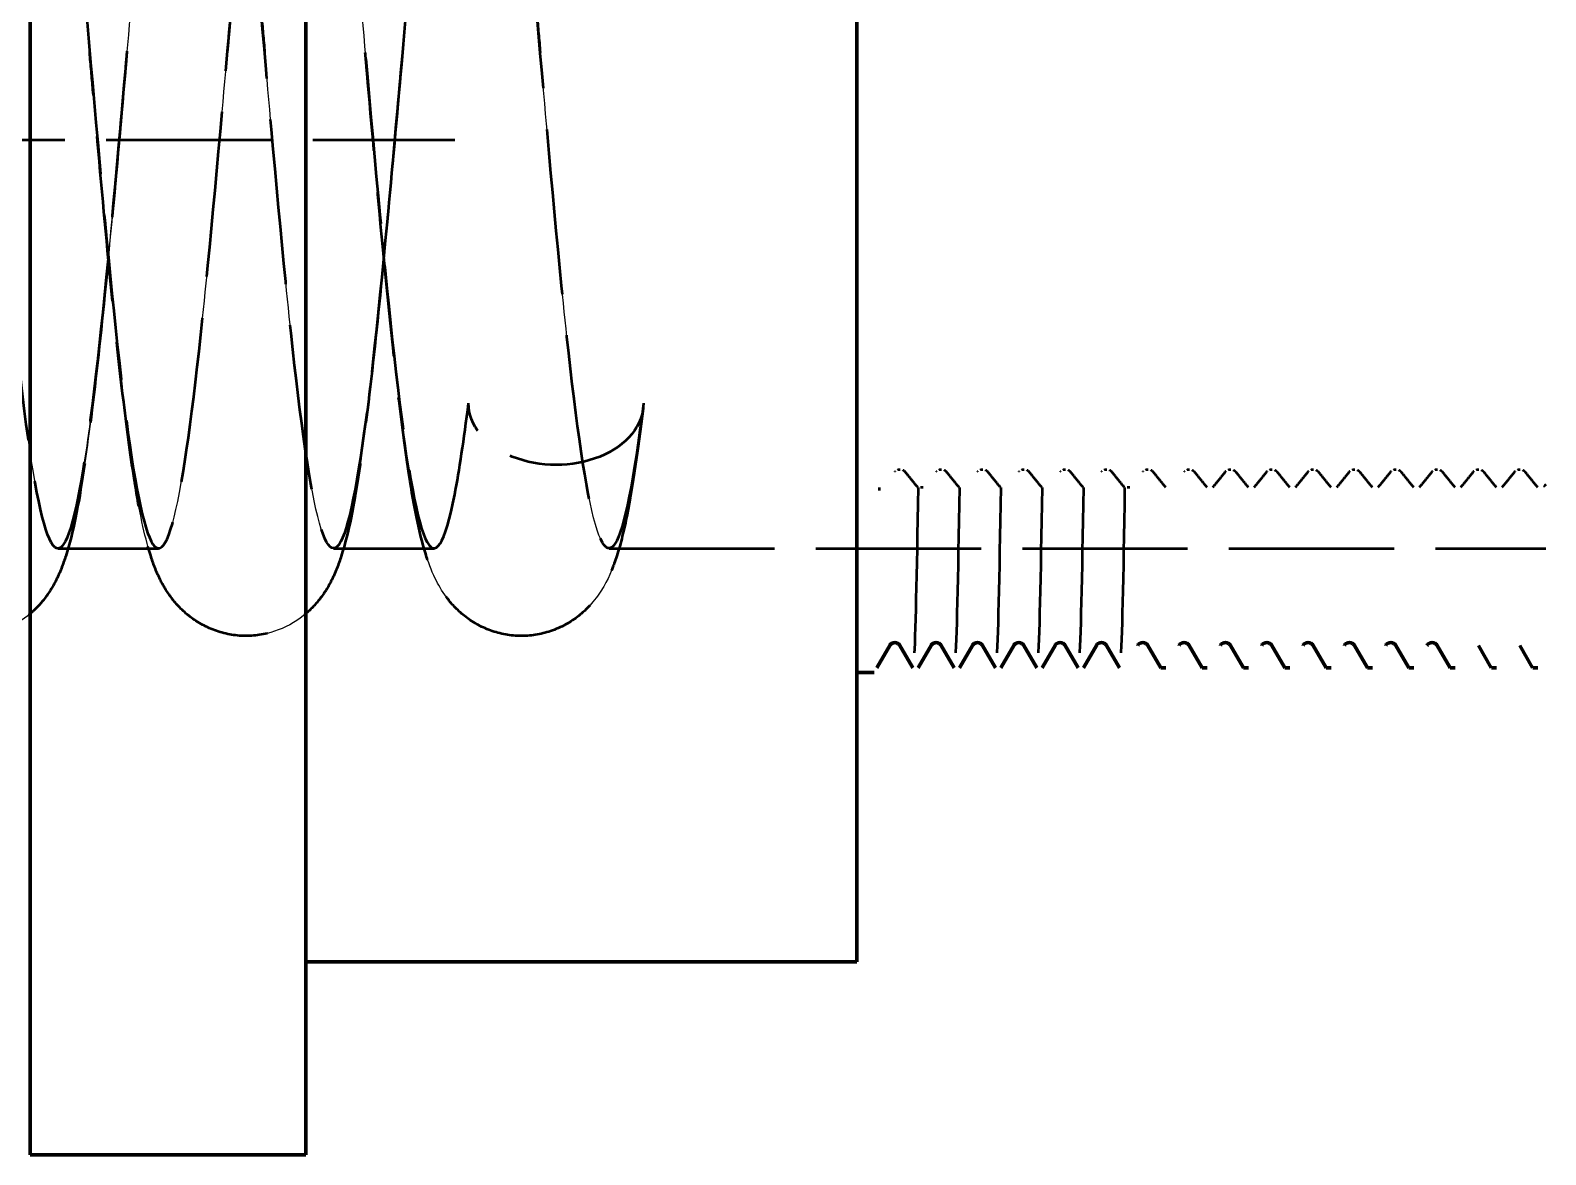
# Model space of a CAD drawing. Header units: millimetres. Extents: x -65 to 65, y -40 to 40.
# Drawn here: x 10 to 65, y -40 to 0.8 of the extents above; entities that cross this region are included whole.
import ezdxf

# ---------------------------------------------------------------- set-up
doc = ezdxf.new("R2010")
doc.units = ezdxf.units.MM
doc.linetypes.add('Dashed', pattern=[5.7, 4.56, -1.14])
doc.layers.add('Hidden (ISO)', color=7, linetype='Dashed', lineweight=50)
doc.layers.add('Visible (ISO)', color=7, linetype='Continuous', lineweight=70)

# ---------------------------------------------------------------- blocks, each defined once
blk = doc.blocks.new('Ball Screw Nut Assembly_Sheet_VIEW6')
at = {"layer": '', "ltscale": 1.31579}
for points, knots in [([(-31.595, 12.728), (-31.25, 15.489), (-30.905, 17.313), (-30.559, 17.837), (-30.214, 18.361), (-29.869, 17.583), (-29.524, 15.657), (-29.179, 13.732), (-28.834, 10.672), (-28.489, 7.085), (-28.144, 3.499), (-27.799, -0.593), (-27.454, -4.377), (-27.109, -8.16), (-26.764, -11.614), (-26.42, -14.051), (-26.075, -16.488), (-25.73, -17.896), (-25.385, -17.994), (-25.041, -18.093), (-24.696, -16.883), (-24.351, -14.604), (-24.007, -12.326), (-23.662, -8.993), (-23.318, -5.266), (-22.973, -1.54), (-22.629, 2.557), (-22.284, 6.214), (-21.94, 9.869), (-21.595, 13.063), (-21.251, 15.163), (-20.906, 17.261), (-20.562, 18.253), (-20.218, 17.943), (-19.874, 17.632), (-19.529, 16.021), (-19.185, 13.428), (-18.841, 10.835), (-18.497, 7.277), (-18.153, 3.457), (-17.808, -0.362), (-17.464, -4.421), (-17.12, -7.916), (-16.776, -11.41), (-16.432, -14.321), (-16.088, -16.073), (-15.744, -17.824), (-15.4, -18.406), (-15.056, -17.705), (-14.713, -17.003), (-14.369, -15.023), (-14.025, -12.154), (-13.681, -9.286), (-13.337, -5.547), (-12.993, -1.675), (-12.65, 2.196), (-12.306, 6.176), (-11.962, 9.481), (-11.618, 12.785), (-11.275, 15.394), (-10.931, 16.793), (-10.587, 18.192), (-10.244, 18.374), (-9.9, 17.302), (-9.557, 16.23), (-9.213, 13.911), (-8.87, 10.804), (-8.513, 7.574), (-8.156, 3.51), (-7.798, -0.526), (-7.452, -4.44), (-7.106, -8.303), (-6.76, -11.343), (-6.414, -14.382), (-6.068, -16.579), (-5.722, -17.497), (-5.376, -18.415), (-5.03, -18.049), (-4.685, -16.473), (-4.339, -14.898), (-3.994, -12.123), (-3.648, -8.702), (-3.303, -5.283), (-2.957, -1.239), (-2.612, 2.625), (-2.267, 6.486), (-1.922, 10.145), (-1.577, 12.873), (-1.232, 15.6), (-0.887, 17.381), (-0.542, 17.862), (-0.197, 18.344), (0.148, 17.524), (0.492, 15.565), (0.837, 13.608), (1.182, 10.525), (1.526, 6.928), (1.871, 3.333), (2.215, -0.754), (2.559, -4.525), (2.904, -8.293), (3.248, -11.722), (3.592, -14.133), (3.936, -16.543), (4.28, -17.922), (4.624, -17.997), (4.968, -18.071), (5.312, -16.843), (5.656, -14.554), (6, -12.265), (6.344, -8.931), (6.688, -5.209), (7.031, -1.488), (7.375, 2.598), (7.719, 6.244), (8.062, 9.888), (8.406, 13.071), (8.749, 15.164), (9.096, 17.279), (9.443, 18.268), (9.79, 17.935), (10.136, 17.602), (10.482, 15.958), (10.828, 13.33), (11.173, 10.706), (11.518, 7.115), (11.864, 3.275), (12.209, -0.562), (12.554, -4.625), (12.899, -8.108), (13.243, -11.588), (13.588, -14.468), (13.933, -16.177), (14.277, -17.884), (14.621, -18.413), (14.965, -17.659), (15.309, -16.905), (15.653, -14.875), (15.997, -11.97), (16.341, -9.066), (16.685, -5.306), (17.028, -1.431), (17.377, 2.503), (17.726, 6.533), (18.075, 9.839), (18.421, 13.11), (18.766, 15.653), (19.112, 16.961), (19.456, 18.266), (19.801, 18.334), (20.145, 17.152), (20.489, 15.972), (20.833, 13.554), (21.177, 10.374), (21.53, 7.118), (21.882, 3.083), (22.234, -0.896), (22.579, -4.79), (22.924, -8.606), (23.268, -11.589), (23.624, -14.671), (23.981, -16.841), (24.337, -17.641), (24.693, -18.441), (25.049, -17.867), (25.405, -16.038)], [0, 0, 0, 0, 0.650734, 0.650734, 0.650734, 1.301283, 1.301283, 1.301283, 1.951651, 1.951651, 1.951651, 2.60184, 2.60184, 2.60184, 3.251856, 3.251856, 3.251856, 3.9017, 3.9017, 3.9017, 4.551377, 4.551377, 4.551377, 5.20089, 5.20089, 5.20089, 5.850243, 5.850243, 5.850243, 6.499439, 6.499439, 6.499439, 7.148481, 7.148481, 7.148481, 7.797373, 7.797373, 7.797373, 8.446119, 8.446119, 8.446119, 9.094722, 9.094722, 9.094722, 9.743186, 9.743186, 9.743186, 10.391513, 10.391513, 10.391513, 11.039707, 11.039707, 11.039707, 11.687773, 11.687773, 11.687773, 12.335712, 12.335712, 12.335712, 12.983529, 12.983529, 12.983529, 13.631227, 13.631227, 13.631227, 14.278809, 14.278809, 14.278809, 14.951789, 14.951789, 14.951789, 15.604365, 15.604365, 15.604365, 16.25651, 16.25651, 16.25651, 16.908237, 16.908237, 16.908237, 17.559561, 17.559561, 17.559561, 18.210497, 18.210497, 18.210497, 18.861058, 18.861058, 18.861058, 19.51126, 19.51126, 19.51126, 20.161115, 20.161115, 20.161115, 20.810639, 20.810639, 20.810639, 21.459845, 21.459845, 21.459845, 22.108748, 22.108748, 22.108748, 22.75736, 22.75736, 22.75736, 23.405696, 23.405696, 23.405696, 24.053769, 24.053769, 24.053769, 24.701594, 24.701594, 24.701594, 25.349184, 25.349184, 25.349184, 26.003245, 26.003245, 26.003245, 26.655012, 26.655012, 26.655012, 27.305985, 27.305985, 27.305985, 27.956221, 27.956221, 27.956221, 28.605777, 28.605777, 28.605777, 29.254707, 29.254707, 29.254707, 29.903069, 29.903069, 29.903069, 30.550917, 30.550917, 30.550917, 31.208822, 31.208822, 31.208822, 31.859856, 31.859856, 31.859856, 32.509462, 32.509462, 32.509462, 33.157866, 33.157866, 33.157866, 33.821939, 33.821939, 33.821939, 34.471606, 34.471606, 34.471606, 35.142881, 35.142881, 35.142881, 35.814156, 35.814156, 35.814156, 35.814156]), ([(25.405, 16.736), (25.06, 15.301), (24.716, 12.653), (24.371, 9.318), (24.026, 5.984), (23.682, 1.983), (23.337, -1.893), (22.993, -5.767), (22.648, -9.493), (22.304, -12.331), (21.96, -15.168), (21.615, -17.102), (21.271, -17.75), (20.926, -18.397), (20.582, -17.754), (20.238, -15.949), (19.894, -14.144), (19.549, -11.187), (19.205, -7.665), (18.861, -4.143), (18.517, -0.075), (18.173, 3.732), (17.828, 7.539), (17.484, 11.065), (17.14, 13.611), (16.796, 16.157), (16.452, 17.71), (16.108, 17.962), (15.764, 18.214), (15.42, 17.165), (15.076, 15.023), (14.733, 12.88), (14.389, 9.657), (14.045, 5.989), (13.701, 2.323), (13.357, -1.767), (13.013, -5.471), (12.67, -9.175), (12.326, -12.472), (11.982, -14.712), (11.639, -16.951), (11.295, -18.121), (10.951, -17.99), (10.608, -17.859), (10.264, -16.428), (9.92, -13.98), (9.577, -11.532), (9.233, -8.082), (8.89, -4.31), (8.534, -0.405), (8.179, 3.821), (7.823, 7.478), (7.477, 11.04), (7.131, 14.042), (6.785, 15.884), (6.439, 17.724), (6.093, 18.396), (5.747, 17.764), (5.401, 17.132), (5.055, 15.202), (4.71, 12.359), (4.364, 9.519), (4.019, 5.783), (3.673, 1.897), (3.328, -1.987), (2.982, -5.997), (2.637, -9.336), (2.292, -12.673), (1.947, -15.32), (1.602, -16.749), (1.257, -18.178), (0.912, -18.383), (0.567, -17.323), (0.222, -16.263), (-0.122, -13.947), (-0.467, -10.833), (-0.812, -7.721), (-1.156, -3.831), (-1.501, 0.066), (-1.845, 3.961), (-2.19, 7.84), (-2.534, 10.934), (-2.878, 14.027), (-3.222, 16.317), (-3.567, 17.352), (-3.911, 18.387), (-4.255, 18.161), (-4.599, 16.719), (-4.943, 15.278), (-5.287, 12.631), (-5.631, 9.301), (-5.975, 5.972), (-6.318, 1.98), (-6.662, -1.887), (-7.006, -5.752), (-7.349, -9.47), (-7.693, -12.307), (-8.037, -15.142), (-8.38, -17.08), (-8.724, -17.739), (-9.07, -18.403), (-9.416, -17.764), (-9.762, -15.948), (-10.108, -14.136), (-10.454, -11.161), (-10.799, -7.619), (-11.145, -4.08), (-11.49, 0.004), (-11.835, 3.82), (-12.18, 7.632), (-12.525, 11.155), (-12.87, 13.688), (-13.215, 16.219), (-13.559, 17.747), (-13.904, 17.97), (-14.248, 18.194), (-14.592, 17.113), (-14.936, 14.942), (-15.28, 12.773), (-15.624, 9.528), (-15.968, 5.85), (-16.312, 2.174), (-16.656, -1.914), (-16.999, -5.608), (-17.345, -9.328), (-17.692, -12.625), (-18.038, -14.841), (-18.383, -17.051), (-18.728, -18.171), (-19.074, -17.978), (-19.418, -17.786), (-19.763, -16.288), (-20.107, -13.781), (-20.451, -11.279), (-20.795, -7.786), (-21.139, -3.994), (-21.485, -0.177), (-21.831, 3.922), (-22.177, 7.482), (-22.522, 11.026), (-22.866, 14.016), (-23.211, 15.859), (-23.557, 17.71), (-23.903, 18.393), (-24.249, 17.771), (-24.581, 17.174), (-24.913, 15.383), (-25.245, 12.728)], [-31.824334, -31.824334, -31.824334, -31.824334, -31.174679, -31.174679, -31.174679, -30.525188, -30.525188, -30.525188, -29.875857, -29.875857, -29.875857, -29.226682, -29.226682, -29.226682, -28.57766, -28.57766, -28.57766, -27.928788, -27.928788, -27.928788, -27.280061, -27.280061, -27.280061, -26.631478, -26.631478, -26.631478, -25.983033, -25.983033, -25.983033, -25.334724, -25.334724, -25.334724, -24.686547, -24.686547, -24.686547, -24.038499, -24.038499, -24.038499, -23.390576, -23.390576, -23.390576, -22.742776, -22.742776, -22.742776, -22.095094, -22.095094, -22.095094, -21.447527, -21.447527, -21.447527, -20.777292, -20.777292, -20.777292, -20.124773, -20.124773, -20.124773, -19.472683, -19.472683, -19.472683, -18.821009, -18.821009, -18.821009, -18.169737, -18.169737, -18.169737, -17.518851, -17.518851, -17.518851, -16.868337, -16.868337, -16.868337, -16.218181, -16.218181, -16.218181, -15.56837, -15.56837, -15.56837, -14.918888, -14.918888, -14.918888, -14.269722, -14.269722, -14.269722, -13.620859, -13.620859, -13.620859, -12.972283, -12.972283, -12.972283, -12.323982, -12.323982, -12.323982, -11.675942, -11.675942, -11.675942, -11.028148, -11.028148, -11.028148, -10.380588, -10.380588, -10.380588, -9.72808, -9.72808, -9.72808, -9.076416, -9.076416, -9.076416, -8.42554, -8.42554, -8.42554, -7.775394, -7.775394, -7.775394, -7.125921, -7.125921, -7.125921, -6.477065, -6.477065, -6.477065, -5.828771, -5.828771, -5.828771, -5.180985, -5.180985, -5.180985, -4.528501, -4.528501, -4.528501, -3.877648, -3.877648, -3.877648, -3.228195, -3.228195, -3.228195, -2.579918, -2.579918, -2.579918, -1.927491, -1.927491, -1.927491, -1.278082, -1.278082, -1.278082, -0.625781, -0.625781, -0.625781, 0, 0, 0, 0]), ([(32.255, -12.728), (31.91, -15.487), (31.565, -17.311), (31.22, -17.836), (30.876, -18.36), (30.531, -17.589), (30.187, -15.674), (29.843, -13.763), (29.5, -10.724), (29.156, -7.157), (28.81, -3.571), (28.465, 0.527), (28.119, 4.32), (27.775, 8.098), (27.431, 11.552), (27.087, 13.998), (26.742, 16.451), (26.397, 17.876), (26.052, 17.992), (25.836, 18.064), (25.621, 17.634), (25.405, 16.736)], [-36.128316, -36.128316, -36.128316, -36.128316, -35.47797, -35.47797, -35.47797, -34.828948, -34.828948, -34.828948, -34.181026, -34.181026, -34.181026, -33.529733, -33.529733, -33.529733, -32.881148, -32.881148, -32.881148, -32.23097, -32.23097, -32.23097, -31.824334, -31.824334, -31.824334, -31.824334]), ([(13.505, 0), (13.332, -1.952), (13.158, -3.933), (12.814, -7.632), (12.641, -9.398), (12.294, -12.571), (12.116, -14.003), (11.743, -16.439), (11.565, -17.404), (11.19, -18.573), (11.082, -18.868), (10.807, -19.399), (10.678, -19.616), (10.369, -20.012), (10.206, -20.189), (9.736, -20.595), (9.386, -20.814), (8.651, -21.093), (8.265, -21.169), (7.499, -21.181), (7.109, -21.117), (6.399, -20.872), (6.071, -20.689), (5.525, -20.27), (5.303, -20.032), (4.95, -19.568), (4.819, -19.34), (4.56, -18.82), (4.459, -18.54), (4.125, -17.491), (3.963, -16.659), (3.655, -14.763), (3.521, -13.782), (3.194, -11.084), (2.999, -9.199), (2.63, -5.347), (2.452, -3.352), (2.235, -0.909), (2.195, -0.454), (2.155, 0)], [0, 0, 0, 0, 0.58785, 0.58785, 1.169567, 1.169567, 1.764122, 1.764122, 2.391014, 2.391014, 2.60467, 2.60467, 2.733121, 2.733121, 2.830475, 2.830475, 2.971467, 2.971467, 3.099129, 3.099129, 3.227017, 3.227017, 3.354786, 3.354786, 3.483051, 3.483051, 3.620041, 3.620041, 3.823078, 3.823078, 4.373908, 4.373908, 4.819442, 4.819442, 5.473509, 5.473509, 6.073745, 6.073745, 6.210562, 6.210562, 6.210562, 6.210562]), ([(23.505, 0), (23.332, -1.952), (23.158, -3.933), (22.814, -7.632), (22.641, -9.398), (22.294, -12.571), (22.116, -14.003), (21.743, -16.439), (21.565, -17.404), (21.19, -18.573), (21.082, -18.868), (20.807, -19.399), (20.678, -19.616), (20.369, -20.012), (20.206, -20.189), (19.736, -20.595), (19.386, -20.814), (18.651, -21.093), (18.265, -21.169), (17.499, -21.181), (17.109, -21.117), (16.399, -20.872), (16.071, -20.689), (15.525, -20.27), (15.303, -20.032), (14.95, -19.568), (14.819, -19.34), (14.56, -18.82), (14.459, -18.54), (14.125, -17.491), (13.963, -16.659), (13.655, -14.763), (13.521, -13.782), (13.194, -11.084), (12.999, -9.199), (12.63, -5.347), (12.452, -3.352), (12.235, -0.909), (12.195, -0.454), (12.155, 0)], [0, 0, 0, 0, 0.58785, 0.58785, 1.169567, 1.169567, 1.764122, 1.764122, 2.391014, 2.391014, 2.60467, 2.60467, 2.733121, 2.733121, 2.830475, 2.830475, 2.971467, 2.971467, 3.099129, 3.099129, 3.227017, 3.227017, 3.354786, 3.354786, 3.483051, 3.483051, 3.620041, 3.620041, 3.823078, 3.823078, 4.373908, 4.373908, 4.819442, 4.819442, 5.473509, 5.473509, 6.073745, 6.073745, 6.210562, 6.210562, 6.210562, 6.210562]), ([(32.243, -12.923), (32.055, -14.449), (31.866, -15.741), (31.549, -17.326), (31.435, -17.807), (31.173, -18.625), (31.046, -18.974), (30.708, -19.56), (30.581, -19.75), (30.291, -20.097), (30.138, -20.253), (29.682, -20.632), (29.332, -20.841), (28.598, -21.106), (28.21, -21.175), (27.443, -21.175), (27.055, -21.104), (26.35, -20.849), (26.027, -20.661), (25.491, -20.237), (25.274, -19.999), (24.928, -19.534), (24.8, -19.306), (24.543, -18.778), (24.441, -18.491), (24.1, -17.391), (23.93, -16.495), (23.618, -14.504), (23.487, -13.52), (23.165, -10.817), (22.972, -8.93), (22.606, -5.077), (22.427, -3.079), (22.219, -0.728), (22.187, -0.364), (22.155, 0)], [0, 0, 0, 0, 0.631685, 0.631685, 0.967686, 0.967686, 1.219838, 1.219838, 1.329217, 1.329217, 1.415842, 1.415842, 1.554402, 1.554402, 1.682135, 1.682135, 1.809989, 1.809989, 1.937783, 1.937783, 2.066096, 2.066096, 2.204313, 2.204313, 2.413964, 2.413964, 2.993987, 2.993987, 3.430771, 3.430771, 4.078616, 4.078616, 4.677685, 4.677685, 4.787323, 4.787323, 4.787323, 4.787323])]:
    blk.add_open_spline(points, degree=3, knots=knots, dxfattribs=at)
blk.add_open_spline([(25.405, -16.038), (25.572, -15.182), (25.738, -14.061), (25.905, -12.728)], degree=3, dxfattribs=at)
at = {"layer": 'Hidden (ISO)', "ltscale": 1.31579}
for p, q in [((-24.745, -3.175), (25.405, -3.175)), ((11.005, -18), (14.655, -18)), ((21.005, -18), (24.655, -18)), ((31.005, -18), (65, -18))]:
    blk.add_line(p, q, dxfattribs=at)
at = {"layer": 'Hidden (ISO)', "ltscale": 0.006853}
for p, q in [((42.406, -15.795), (42.219, -15.795)), ((49.906, -15.795), (49.719, -15.795))]:
    blk.add_line(p, q, dxfattribs=at)
at = {"layer": 'Hidden (ISO)', "ltscale": 1.31579, "extrusion": (0, 0, -1)}
blk.add_ellipse((29.08, -12.728), major_axis=(3.175, 0), ratio=0.707107, start_param=0, end_param=3.141593, dxfattribs=at)
at = {"layer": 'Hidden (ISO)', "ltscale": 1.31579}
for points, knots in [([(7.155, 0), (7.328, 1.952), (7.502, 3.933), (7.846, 7.632), (8.019, 9.398), (8.366, 12.571), (8.544, 14.003), (8.917, 16.439), (9.095, 17.404), (9.47, 18.573), (9.578, 18.868), (9.853, 19.399), (9.982, 19.616), (10.291, 20.012), (10.454, 20.189), (10.924, 20.595), (11.274, 20.814), (12.009, 21.093), (12.395, 21.169), (13.161, 21.181), (13.551, 21.117), (14.261, 20.872), (14.589, 20.689), (15.135, 20.27), (15.357, 20.032), (15.71, 19.568), (15.841, 19.34), (16.1, 18.82), (16.201, 18.54), (16.535, 17.491), (16.697, 16.659), (17.005, 14.763), (17.139, 13.782), (17.466, 11.084), (17.661, 9.199), (18.03, 5.347), (18.208, 3.352), (18.425, 0.909), (18.465, 0.454), (18.505, 0)], [0, 0, 0, 0, 0.58785, 0.58785, 1.169567, 1.169567, 1.764122, 1.764122, 2.391014, 2.391014, 2.60467, 2.60467, 2.733121, 2.733121, 2.830475, 2.830475, 2.971467, 2.971467, 3.099129, 3.099129, 3.227017, 3.227017, 3.354786, 3.354786, 3.483051, 3.483051, 3.620041, 3.620041, 3.823078, 3.823078, 4.373908, 4.373908, 4.819442, 4.819442, 5.473509, 5.473509, 6.073745, 6.073745, 6.210562, 6.210562, 6.210562, 6.210562]), ([(17.155, 0), (17.328, 1.952), (17.502, 3.933), (17.846, 7.632), (18.019, 9.398), (18.366, 12.571), (18.544, 14.003), (18.917, 16.439), (19.095, 17.404), (19.47, 18.573), (19.578, 18.868), (19.853, 19.399), (19.982, 19.616), (20.291, 20.012), (20.454, 20.189), (20.924, 20.595), (21.274, 20.814), (22.009, 21.093), (22.395, 21.169), (23.161, 21.181), (23.551, 21.117), (24.261, 20.872), (24.589, 20.689), (25.135, 20.27), (25.357, 20.032), (25.71, 19.568), (25.841, 19.34), (26.1, 18.82), (26.201, 18.54), (26.535, 17.491), (26.697, 16.659), (27.005, 14.763), (27.139, 13.782), (27.466, 11.084), (27.661, 9.199), (28.03, 5.347), (28.208, 3.352), (28.425, 0.909), (28.465, 0.454), (28.505, 0)], [0, 0, 0, 0, 0.58785, 0.58785, 1.169567, 1.169567, 1.764122, 1.764122, 2.391014, 2.391014, 2.60467, 2.60467, 2.733121, 2.733121, 2.830475, 2.830475, 2.971467, 2.971467, 3.099129, 3.099129, 3.227017, 3.227017, 3.354786, 3.354786, 3.483051, 3.483051, 3.620041, 3.620041, 3.823078, 3.823078, 4.373908, 4.373908, 4.819442, 4.819442, 5.473509, 5.473509, 6.073745, 6.073745, 6.210562, 6.210562, 6.210562, 6.210562]), ([(-31.595, 12.728), (-31.25, 15.489), (-30.905, 17.313), (-30.559, 17.837), (-30.214, 18.361), (-29.869, 17.583), (-29.524, 15.657), (-29.179, 13.732), (-28.834, 10.672), (-28.489, 7.085), (-28.144, 3.499), (-27.799, -0.593), (-27.454, -4.377), (-27.109, -8.16), (-26.764, -11.614), (-26.42, -14.051), (-26.075, -16.488), (-25.73, -17.896), (-25.385, -17.994), (-25.041, -18.093), (-24.696, -16.883), (-24.351, -14.604), (-24.007, -12.326), (-23.662, -8.993), (-23.318, -5.266), (-22.973, -1.54), (-22.629, 2.557), (-22.284, 6.214), (-21.94, 9.869), (-21.595, 13.063), (-21.251, 15.163), (-20.906, 17.261), (-20.562, 18.253), (-20.218, 17.943), (-19.874, 17.632), (-19.529, 16.021), (-19.185, 13.428), (-18.841, 10.835), (-18.497, 7.277), (-18.153, 3.457), (-17.808, -0.362), (-17.464, -4.421), (-17.12, -7.916), (-16.776, -11.41), (-16.432, -14.321), (-16.088, -16.073), (-15.744, -17.824), (-15.4, -18.406), (-15.056, -17.705), (-14.713, -17.003), (-14.369, -15.023), (-14.025, -12.154), (-13.681, -9.286), (-13.337, -5.547), (-12.993, -1.675), (-12.65, 2.196), (-12.306, 6.176), (-11.962, 9.481), (-11.618, 12.785), (-11.275, 15.394), (-10.931, 16.793), (-10.587, 18.192), (-10.244, 18.374), (-9.9, 17.302), (-9.557, 16.23), (-9.213, 13.911), (-8.87, 10.804), (-8.513, 7.574), (-8.156, 3.51), (-7.798, -0.526), (-7.452, -4.44), (-7.106, -8.303), (-6.76, -11.343), (-6.414, -14.382), (-6.068, -16.579), (-5.722, -17.497), (-5.376, -18.415), (-5.03, -18.049), (-4.685, -16.473), (-4.339, -14.898), (-3.994, -12.123), (-3.648, -8.702), (-3.303, -5.283), (-2.957, -1.239), (-2.612, 2.625), (-2.267, 6.486), (-1.922, 10.145), (-1.577, 12.873), (-1.232, 15.6), (-0.887, 17.381), (-0.542, 17.862), (-0.197, 18.344), (0.148, 17.524), (0.492, 15.565), (0.837, 13.608), (1.182, 10.525), (1.526, 6.928), (1.871, 3.333), (2.215, -0.754), (2.559, -4.525), (2.904, -8.293), (3.248, -11.722), (3.592, -14.133), (3.936, -16.543), (4.28, -17.922), (4.624, -17.997), (4.968, -18.071), (5.312, -16.843), (5.656, -14.554), (6, -12.265), (6.344, -8.931), (6.688, -5.209), (7.031, -1.488), (7.375, 2.598), (7.719, 6.244), (8.062, 9.888), (8.406, 13.071), (8.749, 15.164), (9.096, 17.279), (9.443, 18.268), (9.79, 17.935), (10.136, 17.602), (10.482, 15.958), (10.828, 13.33), (11.173, 10.706), (11.518, 7.115), (11.864, 3.275), (12.209, -0.562), (12.554, -4.625), (12.899, -8.108), (13.243, -11.588), (13.588, -14.468), (13.933, -16.177), (14.277, -17.884), (14.621, -18.413), (14.965, -17.659), (15.309, -16.905), (15.653, -14.875), (15.997, -11.97), (16.341, -9.066), (16.685, -5.306), (17.028, -1.431), (17.377, 2.503), (17.726, 6.533), (18.075, 9.839), (18.421, 13.11), (18.766, 15.653), (19.112, 16.961), (19.456, 18.266), (19.801, 18.334), (20.145, 17.152), (20.489, 15.972), (20.833, 13.554), (21.177, 10.374), (21.53, 7.118), (21.882, 3.083), (22.234, -0.896), (22.579, -4.79), (22.924, -8.606), (23.268, -11.589), (23.624, -14.671), (23.981, -16.841), (24.337, -17.641), (24.693, -18.441), (25.049, -17.867), (25.405, -16.038)], [0, 0, 0, 0, 0.650734, 0.650734, 0.650734, 1.301283, 1.301283, 1.301283, 1.951651, 1.951651, 1.951651, 2.60184, 2.60184, 2.60184, 3.251856, 3.251856, 3.251856, 3.9017, 3.9017, 3.9017, 4.551377, 4.551377, 4.551377, 5.20089, 5.20089, 5.20089, 5.850243, 5.850243, 5.850243, 6.499439, 6.499439, 6.499439, 7.148481, 7.148481, 7.148481, 7.797373, 7.797373, 7.797373, 8.446119, 8.446119, 8.446119, 9.094722, 9.094722, 9.094722, 9.743186, 9.743186, 9.743186, 10.391513, 10.391513, 10.391513, 11.039707, 11.039707, 11.039707, 11.687773, 11.687773, 11.687773, 12.335712, 12.335712, 12.335712, 12.983529, 12.983529, 12.983529, 13.631227, 13.631227, 13.631227, 14.278809, 14.278809, 14.278809, 14.951789, 14.951789, 14.951789, 15.604365, 15.604365, 15.604365, 16.25651, 16.25651, 16.25651, 16.908237, 16.908237, 16.908237, 17.559561, 17.559561, 17.559561, 18.210497, 18.210497, 18.210497, 18.861058, 18.861058, 18.861058, 19.51126, 19.51126, 19.51126, 20.161115, 20.161115, 20.161115, 20.810639, 20.810639, 20.810639, 21.459845, 21.459845, 21.459845, 22.108748, 22.108748, 22.108748, 22.75736, 22.75736, 22.75736, 23.405696, 23.405696, 23.405696, 24.053769, 24.053769, 24.053769, 24.701594, 24.701594, 24.701594, 25.349184, 25.349184, 25.349184, 26.003245, 26.003245, 26.003245, 26.655012, 26.655012, 26.655012, 27.305985, 27.305985, 27.305985, 27.956221, 27.956221, 27.956221, 28.605777, 28.605777, 28.605777, 29.254707, 29.254707, 29.254707, 29.903069, 29.903069, 29.903069, 30.550917, 30.550917, 30.550917, 31.208822, 31.208822, 31.208822, 31.859856, 31.859856, 31.859856, 32.509462, 32.509462, 32.509462, 33.157866, 33.157866, 33.157866, 33.821939, 33.821939, 33.821939, 34.471606, 34.471606, 34.471606, 35.142881, 35.142881, 35.142881, 35.814156, 35.814156, 35.814156, 35.814156]), ([(25.405, 16.736), (25.06, 15.301), (24.716, 12.653), (24.371, 9.318), (24.026, 5.984), (23.682, 1.983), (23.337, -1.893), (22.993, -5.767), (22.648, -9.493), (22.304, -12.331), (21.96, -15.168), (21.615, -17.102), (21.271, -17.75), (20.926, -18.397), (20.582, -17.754), (20.238, -15.949), (19.894, -14.144), (19.549, -11.187), (19.205, -7.665), (18.861, -4.143), (18.517, -0.075), (18.173, 3.732), (17.828, 7.539), (17.484, 11.065), (17.14, 13.611), (16.796, 16.157), (16.452, 17.71), (16.108, 17.962), (15.764, 18.214), (15.42, 17.165), (15.076, 15.023), (14.733, 12.88), (14.389, 9.657), (14.045, 5.989), (13.701, 2.323), (13.357, -1.767), (13.013, -5.471), (12.67, -9.175), (12.326, -12.472), (11.982, -14.712), (11.639, -16.951), (11.295, -18.121), (10.951, -17.99), (10.608, -17.859), (10.264, -16.428), (9.92, -13.98), (9.577, -11.532), (9.233, -8.082), (8.89, -4.31), (8.534, -0.405), (8.179, 3.821), (7.823, 7.478), (7.477, 11.04), (7.131, 14.042), (6.785, 15.884), (6.439, 17.724), (6.093, 18.396), (5.747, 17.764), (5.401, 17.132), (5.055, 15.202), (4.71, 12.359), (4.364, 9.519), (4.019, 5.783), (3.673, 1.897), (3.328, -1.987), (2.982, -5.997), (2.637, -9.336), (2.292, -12.673), (1.947, -15.32), (1.602, -16.749), (1.257, -18.178), (0.912, -18.383), (0.567, -17.323), (0.222, -16.263), (-0.122, -13.947), (-0.467, -10.833), (-0.812, -7.721), (-1.156, -3.831), (-1.501, 0.066), (-1.845, 3.961), (-2.19, 7.84), (-2.534, 10.934), (-2.878, 14.027), (-3.222, 16.317), (-3.567, 17.352), (-3.911, 18.387), (-4.255, 18.161), (-4.599, 16.719), (-4.943, 15.278), (-5.287, 12.631), (-5.631, 9.301), (-5.975, 5.972), (-6.318, 1.98), (-6.662, -1.887), (-7.006, -5.752), (-7.349, -9.47), (-7.693, -12.307), (-8.037, -15.142), (-8.38, -17.08), (-8.724, -17.739), (-9.07, -18.403), (-9.416, -17.764), (-9.762, -15.948), (-10.108, -14.136), (-10.454, -11.161), (-10.799, -7.619), (-11.145, -4.08), (-11.49, 0.004), (-11.835, 3.82), (-12.18, 7.632), (-12.525, 11.155), (-12.87, 13.688), (-13.215, 16.219), (-13.559, 17.747), (-13.904, 17.97), (-14.248, 18.194), (-14.592, 17.113), (-14.936, 14.942), (-15.28, 12.773), (-15.624, 9.528), (-15.968, 5.85), (-16.312, 2.174), (-16.656, -1.914), (-16.999, -5.608), (-17.345, -9.328), (-17.692, -12.625), (-18.038, -14.841), (-18.383, -17.051), (-18.728, -18.171), (-19.074, -17.978), (-19.418, -17.786), (-19.763, -16.288), (-20.107, -13.781), (-20.451, -11.279), (-20.795, -7.786), (-21.139, -3.994), (-21.485, -0.177), (-21.831, 3.922), (-22.177, 7.482), (-22.522, 11.026), (-22.866, 14.016), (-23.211, 15.859), (-23.557, 17.71), (-23.903, 18.393), (-24.249, 17.771), (-24.581, 17.174), (-24.913, 15.383), (-25.245, 12.728)], [-31.824334, -31.824334, -31.824334, -31.824334, -31.174679, -31.174679, -31.174679, -30.525188, -30.525188, -30.525188, -29.875857, -29.875857, -29.875857, -29.226682, -29.226682, -29.226682, -28.57766, -28.57766, -28.57766, -27.928788, -27.928788, -27.928788, -27.280061, -27.280061, -27.280061, -26.631478, -26.631478, -26.631478, -25.983033, -25.983033, -25.983033, -25.334724, -25.334724, -25.334724, -24.686547, -24.686547, -24.686547, -24.038499, -24.038499, -24.038499, -23.390576, -23.390576, -23.390576, -22.742776, -22.742776, -22.742776, -22.095094, -22.095094, -22.095094, -21.447527, -21.447527, -21.447527, -20.777292, -20.777292, -20.777292, -20.124773, -20.124773, -20.124773, -19.472683, -19.472683, -19.472683, -18.821009, -18.821009, -18.821009, -18.169737, -18.169737, -18.169737, -17.518851, -17.518851, -17.518851, -16.868337, -16.868337, -16.868337, -16.218181, -16.218181, -16.218181, -15.56837, -15.56837, -15.56837, -14.918888, -14.918888, -14.918888, -14.269722, -14.269722, -14.269722, -13.620859, -13.620859, -13.620859, -12.972283, -12.972283, -12.972283, -12.323982, -12.323982, -12.323982, -11.675942, -11.675942, -11.675942, -11.028148, -11.028148, -11.028148, -10.380588, -10.380588, -10.380588, -9.72808, -9.72808, -9.72808, -9.076416, -9.076416, -9.076416, -8.42554, -8.42554, -8.42554, -7.775394, -7.775394, -7.775394, -7.125921, -7.125921, -7.125921, -6.477065, -6.477065, -6.477065, -5.828771, -5.828771, -5.828771, -5.180985, -5.180985, -5.180985, -4.528501, -4.528501, -4.528501, -3.877648, -3.877648, -3.877648, -3.228195, -3.228195, -3.228195, -2.579918, -2.579918, -2.579918, -1.927491, -1.927491, -1.927491, -1.278082, -1.278082, -1.278082, -0.625781, -0.625781, -0.625781, 0, 0, 0, 0]), ([(32.255, -12.728), (31.91, -15.487), (31.565, -17.311), (31.22, -17.836), (30.876, -18.36), (30.531, -17.589), (30.187, -15.674), (29.843, -13.763), (29.5, -10.724), (29.156, -7.157), (28.81, -3.571), (28.465, 0.527), (28.119, 4.32), (27.775, 8.098), (27.431, 11.552), (27.087, 13.998), (26.742, 16.451), (26.397, 17.876), (26.052, 17.992), (25.836, 18.064), (25.621, 17.634), (25.405, 16.736)], [-36.128316, -36.128316, -36.128316, -36.128316, -35.47797, -35.47797, -35.47797, -34.828948, -34.828948, -34.828948, -34.181026, -34.181026, -34.181026, -33.529733, -33.529733, -33.529733, -32.881148, -32.881148, -32.881148, -32.23097, -32.23097, -32.23097, -31.824334, -31.824334, -31.824334, -31.824334]), ([(13.505, 0), (13.332, -1.952), (13.158, -3.933), (12.814, -7.632), (12.641, -9.398), (12.294, -12.571), (12.116, -14.003), (11.743, -16.439), (11.565, -17.404), (11.19, -18.573), (11.082, -18.868), (10.807, -19.399), (10.678, -19.616), (10.369, -20.012), (10.206, -20.189), (9.736, -20.595), (9.386, -20.814), (8.651, -21.093), (8.265, -21.169), (7.499, -21.181), (7.109, -21.117), (6.399, -20.872), (6.071, -20.689), (5.525, -20.27), (5.303, -20.032), (4.95, -19.568), (4.819, -19.34), (4.56, -18.82), (4.459, -18.54), (4.125, -17.491), (3.963, -16.659), (3.655, -14.763), (3.521, -13.782), (3.194, -11.084), (2.999, -9.199), (2.63, -5.347), (2.452, -3.352), (2.235, -0.909), (2.195, -0.454), (2.155, 0)], [0, 0, 0, 0, 0.58785, 0.58785, 1.169567, 1.169567, 1.764122, 1.764122, 2.391014, 2.391014, 2.60467, 2.60467, 2.733121, 2.733121, 2.830475, 2.830475, 2.971467, 2.971467, 3.099129, 3.099129, 3.227017, 3.227017, 3.354786, 3.354786, 3.483051, 3.483051, 3.620041, 3.620041, 3.823078, 3.823078, 4.373908, 4.373908, 4.819442, 4.819442, 5.473509, 5.473509, 6.073745, 6.073745, 6.210562, 6.210562, 6.210562, 6.210562]), ([(23.505, 0), (23.332, -1.952), (23.158, -3.933), (22.814, -7.632), (22.641, -9.398), (22.294, -12.571), (22.116, -14.003), (21.743, -16.439), (21.565, -17.404), (21.19, -18.573), (21.082, -18.868), (20.807, -19.399), (20.678, -19.616), (20.369, -20.012), (20.206, -20.189), (19.736, -20.595), (19.386, -20.814), (18.651, -21.093), (18.265, -21.169), (17.499, -21.181), (17.109, -21.117), (16.399, -20.872), (16.071, -20.689), (15.525, -20.27), (15.303, -20.032), (14.95, -19.568), (14.819, -19.34), (14.56, -18.82), (14.459, -18.54), (14.125, -17.491), (13.963, -16.659), (13.655, -14.763), (13.521, -13.782), (13.194, -11.084), (12.999, -9.199), (12.63, -5.347), (12.452, -3.352), (12.235, -0.909), (12.195, -0.454), (12.155, 0)], [0, 0, 0, 0, 0.58785, 0.58785, 1.169567, 1.169567, 1.764122, 1.764122, 2.391014, 2.391014, 2.60467, 2.60467, 2.733121, 2.733121, 2.830475, 2.830475, 2.971467, 2.971467, 3.099129, 3.099129, 3.227017, 3.227017, 3.354786, 3.354786, 3.483051, 3.483051, 3.620041, 3.620041, 3.823078, 3.823078, 4.373908, 4.373908, 4.819442, 4.819442, 5.473509, 5.473509, 6.073745, 6.073745, 6.210562, 6.210562, 6.210562, 6.210562]), ([(32.243, -12.923), (32.055, -14.449), (31.866, -15.741), (31.549, -17.326), (31.435, -17.807), (31.173, -18.625), (31.046, -18.974), (30.708, -19.56), (30.581, -19.75), (30.291, -20.097), (30.138, -20.253), (29.682, -20.632), (29.332, -20.841), (28.598, -21.106), (28.21, -21.175), (27.443, -21.175), (27.055, -21.104), (26.35, -20.849), (26.027, -20.661), (25.491, -20.237), (25.274, -19.999), (24.928, -19.534), (24.8, -19.306), (24.543, -18.778), (24.441, -18.491), (24.1, -17.391), (23.93, -16.495), (23.618, -14.504), (23.487, -13.52), (23.165, -10.817), (22.972, -8.93), (22.606, -5.077), (22.427, -3.079), (22.219, -0.728), (22.187, -0.364), (22.155, 0)], [0, 0, 0, 0, 0.631685, 0.631685, 0.967686, 0.967686, 1.219838, 1.219838, 1.329217, 1.329217, 1.415842, 1.415842, 1.554402, 1.554402, 1.682135, 1.682135, 1.809989, 1.809989, 1.937783, 1.937783, 2.066096, 2.066096, 2.204313, 2.204313, 2.413964, 2.413964, 2.993987, 2.993987, 3.430771, 3.430771, 4.078616, 4.078616, 4.677685, 4.677685, 4.787323, 4.787323, 4.787323, 4.787323]), ([(42.219, -15.795), (42.141, -15.699), (42.062, -15.604), (41.906, -15.412), (41.828, -15.317), (41.75, -15.221)], [0, 0, 0, 0, 0.04687397, 0.04687397, 0.09374794, 0.09374794, 0.09374794, 0.09374794]), ([(43.719, -15.795), (43.641, -15.699), (43.562, -15.604), (43.406, -15.412), (43.328, -15.317), (43.25, -15.221)], [0, 0, 0, 0, 0.04687397, 0.04687397, 0.09374794, 0.09374794, 0.09374794, 0.09374794]), ([(45.219, -15.795), (45.141, -15.699), (45.062, -15.604), (44.906, -15.412), (44.828, -15.317), (44.75, -15.221)], [0, 0, 0, 0, 0.04687397, 0.04687397, 0.09374794, 0.09374794, 0.09374794, 0.09374794]), ([(46.719, -15.795), (46.641, -15.699), (46.562, -15.604), (46.406, -15.412), (46.328, -15.317), (46.25, -15.221)], [0, 0, 0, 0, 0.04687397, 0.04687397, 0.09374794, 0.09374794, 0.09374794, 0.09374794]), ([(48.219, -15.795), (48.141, -15.699), (48.062, -15.604), (47.906, -15.412), (47.828, -15.317), (47.75, -15.221)], [0, 0, 0, 0, 0.04687397, 0.04687397, 0.09374794, 0.09374794, 0.09374794, 0.09374794]), ([(49.719, -15.795), (49.641, -15.699), (49.562, -15.604), (49.406, -15.412), (49.328, -15.317), (49.25, -15.221)], [0, 0, 0, 0, 0.04687397, 0.04687397, 0.09374794, 0.09374794, 0.09374794, 0.09374794]), ([(51.219, -15.795), (51.141, -15.699), (51.062, -15.604), (50.906, -15.412), (50.828, -15.317), (50.75, -15.221)], [0, 0, 0, 0, 0.04687397, 0.04687397, 0.09374794, 0.09374794, 0.09374794, 0.09374794]), ([(52.719, -15.795), (52.641, -15.699), (52.562, -15.604), (52.406, -15.412), (52.328, -15.317), (52.25, -15.221)], [0, 0, 0, 0, 0.04687397, 0.04687397, 0.09374794, 0.09374794, 0.09374794, 0.09374794]), ([(53.375, -15.221), (53.297, -15.317), (53.219, -15.412), (53.062, -15.604), (52.984, -15.699), (52.906, -15.795)], [0, 0, 0, 0, 0.04687397, 0.04687397, 0.09374794, 0.09374794, 0.09374794, 0.09374794]), ([(54.219, -15.795), (54.141, -15.699), (54.062, -15.604), (53.906, -15.412), (53.828, -15.317), (53.75, -15.221)], [0, 0, 0, 0, 0.04687397, 0.04687397, 0.09374794, 0.09374794, 0.09374794, 0.09374794]), ([(54.875, -15.221), (54.797, -15.317), (54.719, -15.412), (54.562, -15.604), (54.484, -15.699), (54.406, -15.795)], [0, 0, 0, 0, 0.04687397, 0.04687397, 0.09374794, 0.09374794, 0.09374794, 0.09374794]), ([(55.719, -15.795), (55.641, -15.699), (55.562, -15.604), (55.406, -15.412), (55.328, -15.317), (55.25, -15.221)], [0, 0, 0, 0, 0.04687397, 0.04687397, 0.09374794, 0.09374794, 0.09374794, 0.09374794]), ([(56.375, -15.221), (56.297, -15.317), (56.219, -15.412), (56.062, -15.604), (55.984, -15.699), (55.906, -15.795)], [0, 0, 0, 0, 0.04687397, 0.04687397, 0.09374794, 0.09374794, 0.09374794, 0.09374794]), ([(57.219, -15.795), (57.141, -15.699), (57.062, -15.604), (56.906, -15.412), (56.828, -15.317), (56.75, -15.221)], [0, 0, 0, 0, 0.04687397, 0.04687397, 0.09374794, 0.09374794, 0.09374794, 0.09374794]), ([(57.875, -15.221), (57.797, -15.317), (57.719, -15.412), (57.562, -15.604), (57.484, -15.699), (57.406, -15.795)], [0, 0, 0, 0, 0.04687397, 0.04687397, 0.09374794, 0.09374794, 0.09374794, 0.09374794]), ([(58.719, -15.795), (58.641, -15.699), (58.562, -15.604), (58.406, -15.412), (58.328, -15.317), (58.25, -15.221)], [0, 0, 0, 0, 0.04687397, 0.04687397, 0.09374794, 0.09374794, 0.09374794, 0.09374794]), ([(59.375, -15.221), (59.297, -15.317), (59.219, -15.412), (59.062, -15.604), (58.984, -15.699), (58.906, -15.795)], [0, 0, 0, 0, 0.04687397, 0.04687397, 0.09374794, 0.09374794, 0.09374794, 0.09374794]), ([(60.219, -15.795), (60.141, -15.699), (60.062, -15.604), (59.906, -15.412), (59.828, -15.317), (59.75, -15.221)], [0, 0, 0, 0, 0.04687397, 0.04687397, 0.09374794, 0.09374794, 0.09374794, 0.09374794]), ([(60.875, -15.221), (60.797, -15.317), (60.719, -15.412), (60.562, -15.604), (60.484, -15.699), (60.406, -15.795)], [0, 0, 0, 0, 0.04687397, 0.04687397, 0.09374794, 0.09374794, 0.09374794, 0.09374794]), ([(61.719, -15.795), (61.641, -15.699), (61.562, -15.604), (61.406, -15.412), (61.328, -15.317), (61.25, -15.221)], [0, 0, 0, 0, 0.04687397, 0.04687397, 0.09374794, 0.09374794, 0.09374794, 0.09374794]), ([(62.375, -15.221), (62.297, -15.317), (62.219, -15.412), (62.062, -15.604), (61.984, -15.699), (61.906, -15.795)], [0, 0, 0, 0, 0.04687397, 0.04687397, 0.09374794, 0.09374794, 0.09374794, 0.09374794]), ([(63.219, -15.795), (63.141, -15.699), (63.062, -15.604), (62.906, -15.412), (62.828, -15.317), (62.75, -15.221)], [0, 0, 0, 0, 0.04687397, 0.04687397, 0.09374794, 0.09374794, 0.09374794, 0.09374794]), ([(63.875, -15.221), (63.797, -15.317), (63.719, -15.412), (63.562, -15.604), (63.484, -15.699), (63.406, -15.795)], [0, 0, 0, 0, 0.04687397, 0.04687397, 0.09374794, 0.09374794, 0.09374794, 0.09374794]), ([(64.719, -15.795), (64.641, -15.699), (64.562, -15.604), (64.406, -15.412), (64.328, -15.317), (64.25, -15.221)], [0, 0, 0, 0, 0.04687397, 0.04687397, 0.09374794, 0.09374794, 0.09374794, 0.09374794]), ([(42.219, -15.795), (42.17, -19.03), (42.121, -21.234), (42.072, -22.012), (42.058, -22.229), (42.045, -22.335), (42.031, -22.332)], [101.3163631, 101.3163631, 101.3163631, 101.3163631, 101.9308566, 101.9308566, 101.9308566, 102.1017612, 102.1017612, 102.1017612, 102.1017612]), ([(43.719, -15.795), (43.668, -19.162), (43.617, -21.408), (43.566, -22.1), (43.554, -22.258), (43.543, -22.335), (43.531, -22.333)], [95.0331778, 95.0331778, 95.0331778, 95.0331778, 95.6726314, 95.6726314, 95.6726314, 95.8185759, 95.8185759, 95.8185759, 95.8185759]), ([(45.219, -15.795), (45.168, -19.162), (45.117, -21.408), (45.066, -22.1), (45.054, -22.258), (45.043, -22.335), (45.031, -22.333)], [88.7499925, 88.7499925, 88.7499925, 88.7499925, 89.3894461, 89.3894461, 89.3894461, 89.5353906, 89.5353906, 89.5353906, 89.5353906]), ([(46.719, -15.795), (46.668, -19.162), (46.617, -21.408), (46.566, -22.1), (46.554, -22.258), (46.543, -22.335), (46.531, -22.333)], [82.4668072, 82.4668072, 82.4668072, 82.4668072, 83.1062608, 83.1062608, 83.1062608, 83.2522053, 83.2522053, 83.2522053, 83.2522053]), ([(48.219, -15.795), (48.168, -19.162), (48.117, -21.408), (48.066, -22.1), (48.054, -22.258), (48.043, -22.335), (48.031, -22.333)], [76.1836218, 76.1836218, 76.1836218, 76.1836218, 76.8230755, 76.8230755, 76.8230755, 76.96902, 76.96902, 76.96902, 76.96902]), ([(49.719, -15.795), (49.668, -19.162), (49.617, -21.408), (49.566, -22.1), (49.554, -22.258), (49.543, -22.335), (49.531, -22.333)], [69.9004365, 69.9004365, 69.9004365, 69.9004365, 70.5398902, 70.5398902, 70.5398902, 70.6858347, 70.6858347, 70.6858347, 70.6858347])]:
    blk.add_open_spline(points, degree=3, knots=knots, dxfattribs=at)
blk.add_open_spline([(25.405, -16.038), (25.572, -15.182), (25.738, -14.061), (25.905, -12.728)], degree=3, dxfattribs=at)
at = {"layer": 'Hidden (ISO)', "ltscale": 0.015272}
for points in [[(41.75, -15.221), (41.736, -15.204), (41.717, -15.189), (41.673, -15.164), (41.647, -15.155), (41.593, -15.145), (41.564, -15.143), (41.508, -15.148), (41.481, -15.154), (41.44, -15.171), (41.424, -15.179), (41.397, -15.198), (41.385, -15.209), (41.375, -15.221)], [(43.25, -15.221), (43.236, -15.204), (43.217, -15.189), (43.173, -15.164), (43.147, -15.155), (43.093, -15.145), (43.064, -15.143), (43.008, -15.148), (42.981, -15.154), (42.94, -15.171), (42.924, -15.179), (42.897, -15.198), (42.885, -15.209), (42.875, -15.221)], [(44.75, -15.221), (44.736, -15.204), (44.717, -15.189), (44.673, -15.164), (44.647, -15.155), (44.593, -15.145), (44.564, -15.143), (44.508, -15.148), (44.481, -15.154), (44.44, -15.171), (44.424, -15.179), (44.397, -15.198), (44.385, -15.209), (44.375, -15.221)], [(46.25, -15.221), (46.236, -15.204), (46.217, -15.189), (46.173, -15.164), (46.147, -15.155), (46.093, -15.145), (46.064, -15.143), (46.008, -15.148), (45.981, -15.154), (45.94, -15.171), (45.924, -15.179), (45.897, -15.198), (45.885, -15.209), (45.875, -15.221)], [(47.75, -15.221), (47.736, -15.204), (47.717, -15.189), (47.673, -15.164), (47.647, -15.155), (47.593, -15.145), (47.564, -15.143), (47.508, -15.148), (47.481, -15.154), (47.44, -15.171), (47.424, -15.179), (47.397, -15.198), (47.385, -15.209), (47.375, -15.221)], [(49.25, -15.221), (49.236, -15.204), (49.217, -15.189), (49.173, -15.164), (49.147, -15.155), (49.093, -15.145), (49.064, -15.143), (49.008, -15.148), (48.981, -15.154), (48.94, -15.171), (48.924, -15.179), (48.897, -15.198), (48.885, -15.209), (48.875, -15.221)], [(50.75, -15.221), (50.736, -15.204), (50.717, -15.189), (50.673, -15.164), (50.647, -15.155), (50.593, -15.145), (50.564, -15.143), (50.508, -15.148), (50.481, -15.154), (50.44, -15.171), (50.424, -15.179), (50.397, -15.198), (50.385, -15.209), (50.375, -15.221)], [(52.25, -15.221), (52.236, -15.204), (52.217, -15.189), (52.173, -15.164), (52.147, -15.155), (52.093, -15.145), (52.064, -15.143), (52.008, -15.148), (51.981, -15.154), (51.94, -15.171), (51.924, -15.179), (51.897, -15.198), (51.885, -15.209), (51.875, -15.221)], [(53.75, -15.221), (53.736, -15.204), (53.717, -15.189), (53.673, -15.164), (53.647, -15.155), (53.593, -15.145), (53.564, -15.143), (53.508, -15.148), (53.481, -15.154), (53.44, -15.171), (53.424, -15.179), (53.397, -15.198), (53.385, -15.209), (53.375, -15.221)], [(55.25, -15.221), (55.236, -15.204), (55.217, -15.189), (55.173, -15.164), (55.147, -15.155), (55.093, -15.145), (55.064, -15.143), (55.008, -15.148), (54.981, -15.154), (54.94, -15.171), (54.924, -15.179), (54.897, -15.198), (54.885, -15.209), (54.875, -15.221)], [(56.75, -15.221), (56.736, -15.204), (56.717, -15.189), (56.673, -15.164), (56.647, -15.155), (56.593, -15.145), (56.564, -15.143), (56.508, -15.148), (56.481, -15.154), (56.44, -15.171), (56.424, -15.179), (56.397, -15.198), (56.385, -15.209), (56.375, -15.221)], [(58.25, -15.221), (58.236, -15.204), (58.217, -15.189), (58.173, -15.164), (58.147, -15.155), (58.093, -15.145), (58.064, -15.143), (58.008, -15.148), (57.981, -15.154), (57.94, -15.171), (57.924, -15.179), (57.897, -15.198), (57.885, -15.209), (57.875, -15.221)], [(59.75, -15.221), (59.736, -15.204), (59.717, -15.189), (59.673, -15.164), (59.647, -15.155), (59.593, -15.145), (59.564, -15.143), (59.508, -15.148), (59.481, -15.154), (59.44, -15.171), (59.424, -15.179), (59.397, -15.198), (59.385, -15.209), (59.375, -15.221)], [(61.25, -15.221), (61.236, -15.204), (61.217, -15.189), (61.173, -15.164), (61.147, -15.155), (61.093, -15.145), (61.064, -15.143), (61.008, -15.148), (60.981, -15.154), (60.94, -15.171), (60.924, -15.179), (60.897, -15.198), (60.885, -15.209), (60.875, -15.221)], [(62.75, -15.221), (62.736, -15.204), (62.717, -15.189), (62.673, -15.164), (62.647, -15.155), (62.593, -15.145), (62.564, -15.143), (62.508, -15.148), (62.481, -15.154), (62.44, -15.171), (62.424, -15.179), (62.397, -15.198), (62.385, -15.209), (62.375, -15.221)], [(64.25, -15.221), (64.236, -15.204), (64.217, -15.189), (64.173, -15.164), (64.147, -15.155), (64.093, -15.145), (64.064, -15.143), (64.008, -15.148), (63.981, -15.154), (63.94, -15.171), (63.924, -15.179), (63.897, -15.198), (63.885, -15.209), (63.875, -15.221)]]:
    blk.add_open_spline(points, degree=3, knots=[0, 0, 0, 0, 0.00845782, 0.00845782, 0.01691565, 0.01691565, 0.02537347, 0.02537347, 0.0338313, 0.0338313, 0.03964972, 0.03964972, 0.04546814, 0.04546814, 0.04546814, 0.04546814], dxfattribs=at)
at = {"layer": 'Hidden (ISO)', "ltscale": 0.004197}
blk.add_open_spline([(40.812, -15.795), (40.812, -15.814), (40.812, -15.833), (40.812, -15.872), (40.812, -15.891), (40.812, -15.91)], degree=3, knots=[0, 0, 0, 0, 0.00811875, 0.00811875, 0.0162375, 0.0162375, 0.0162375, 0.0162375], dxfattribs=at)
at = {"layer": 'Hidden (ISO)', "ltscale": 0.005418}
blk.add_open_spline([(65, -15.68), (64.969, -15.719), (64.937, -15.757), (64.906, -15.795)], degree=3, dxfattribs=at)
at = {"layer": 'Hidden (ISO)', "ltscale": 9.12425e-09}
blk.add_open_spline([(41.192, -21.518), (41.192, -21.518), (41.192, -21.518), (41.192, -21.518)], degree=3, dxfattribs=at)
at = {"layer": 'Hidden (ISO)', "ltscale": 1.04652e-08}
blk.add_open_spline([(41.558, -21.516), (41.558, -21.516), (41.558, -21.516), (41.558, -21.516)], degree=3, dxfattribs=at)
at = {"layer": 'Hidden (ISO)', "ltscale": 1.05225e-08}
for points in [[(43.058, -21.517), (43.058, -21.517), (43.058, -21.517), (43.058, -21.517)], [(44.558, -21.517), (44.558, -21.517), (44.558, -21.517), (44.558, -21.517)], [(46.058, -21.517), (46.058, -21.517), (46.058, -21.517), (46.058, -21.517)], [(47.558, -21.517), (47.558, -21.517), (47.558, -21.517), (47.558, -21.517)], [(49.058, -21.517), (49.058, -21.517), (49.058, -21.517), (49.058, -21.517)], [(58.058, -21.517), (58.058, -21.517), (58.058, -21.517), (58.058, -21.517)], [(64.058, -21.517), (64.058, -21.517), (64.058, -21.517), (64.058, -21.517)]]:
    blk.add_open_spline(points, degree=3, dxfattribs=at)
at = {"layer": 'Hidden (ISO)', "ltscale": 9.1084e-09}
blk.add_open_spline([(47.192, -21.518), (47.192, -21.518), (47.192, -21.518), (47.192, -21.518)], degree=3, dxfattribs=at)
at = {"layer": 'Visible (ISO)'}
for p, q in [((10, 40), (10, -40)), ((20, -40), (20, 40)), ((40, -33), (40, 33)), ((41.192, -21.522), (40.723, -22.334)), ((42.027, -22.334), (41.558, -21.522)), ((42.692, -21.522), (42.223, -22.334)), ((43.527, -22.334), (43.058, -21.522)), ((44.192, -21.522), (43.723, -22.334)), ((45.027, -22.334), (44.558, -21.522)), ((45.692, -21.522), (45.223, -22.334)), ((46.527, -22.334), (46.058, -21.522)), ((47.192, -21.522), (46.723, -22.334)), ((48.027, -22.334), (47.558, -21.522)), ((48.692, -21.522), (48.223, -22.334)), ((49.527, -22.334), (49.058, -21.522)), ((51.027, -22.334), (50.558, -21.522)), ((52.527, -22.334), (52.058, -21.522)), ((54.027, -22.334), (53.558, -21.522)), ((55.527, -22.334), (55.058, -21.522)), ((57.027, -22.334), (56.558, -21.522)), ((58.527, -22.334), (58.058, -21.522)), ((60.027, -22.334), (59.558, -21.522)), ((61.527, -22.334), (61.058, -21.522)), ((63.027, -22.334), (62.558, -21.522)), ((64.527, -22.334), (64.058, -21.522)), ((40, -22.5), (40.625, -22.5)), ((51.219, -22.338), (51.031, -22.338)), ((52.719, -22.338), (52.531, -22.338)), ((54.219, -22.338), (54.031, -22.338)), ((55.719, -22.338), (55.531, -22.338)), ((57.219, -22.338), (57.031, -22.338)), ((58.719, -22.338), (58.531, -22.338)), ((60.219, -22.338), (60.031, -22.338)), ((61.719, -22.338), (61.531, -22.338)), ((63.219, -22.338), (63.031, -22.338)), ((64.719, -22.338), (64.531, -22.338)), ((20, -33), (40, -33)), ((10, -40), (20, -40))]:
    blk.add_line(p, q, dxfattribs=at)
for points in [[(41.558, -21.522), (41.552, -21.511), (41.542, -21.496), (41.511, -21.466), (41.494, -21.452), (41.46, -21.435), (41.445, -21.429), (41.397, -21.416), (41.361, -21.415), (41.299, -21.429), (41.273, -21.442), (41.232, -21.47), (41.219, -21.485), (41.201, -21.507), (41.196, -21.515), (41.192, -21.522)], [(43.058, -21.522), (43.052, -21.511), (43.042, -21.496), (43.011, -21.466), (42.994, -21.452), (42.96, -21.435), (42.945, -21.429), (42.897, -21.416), (42.861, -21.415), (42.799, -21.429), (42.773, -21.442), (42.732, -21.47), (42.719, -21.485), (42.701, -21.507), (42.696, -21.515), (42.692, -21.522)], [(44.558, -21.522), (44.552, -21.511), (44.542, -21.496), (44.511, -21.466), (44.494, -21.452), (44.46, -21.435), (44.445, -21.429), (44.397, -21.416), (44.361, -21.415), (44.299, -21.429), (44.273, -21.442), (44.232, -21.47), (44.219, -21.485), (44.201, -21.507), (44.196, -21.515), (44.192, -21.522)], [(46.058, -21.522), (46.052, -21.511), (46.042, -21.496), (46.011, -21.466), (45.994, -21.452), (45.96, -21.435), (45.945, -21.429), (45.897, -21.416), (45.861, -21.415), (45.799, -21.429), (45.773, -21.442), (45.732, -21.47), (45.719, -21.485), (45.701, -21.507), (45.696, -21.515), (45.692, -21.522)], [(47.558, -21.522), (47.552, -21.511), (47.542, -21.496), (47.511, -21.466), (47.494, -21.452), (47.46, -21.435), (47.445, -21.429), (47.397, -21.416), (47.361, -21.415), (47.299, -21.429), (47.273, -21.442), (47.232, -21.47), (47.219, -21.485), (47.201, -21.507), (47.196, -21.515), (47.192, -21.522)], [(49.058, -21.522), (49.052, -21.511), (49.042, -21.496), (49.011, -21.466), (48.994, -21.452), (48.96, -21.435), (48.945, -21.429), (48.897, -21.416), (48.861, -21.415), (48.799, -21.429), (48.773, -21.442), (48.732, -21.47), (48.719, -21.485), (48.701, -21.507), (48.696, -21.515), (48.692, -21.522)], [(50.558, -21.522), (50.552, -21.511), (50.542, -21.496), (50.511, -21.466), (50.494, -21.452), (50.46, -21.435), (50.445, -21.429), (50.397, -21.416), (50.361, -21.415), (50.299, -21.429), (50.273, -21.442), (50.232, -21.47), (50.219, -21.485), (50.201, -21.507), (50.196, -21.515), (50.192, -21.522)], [(52.058, -21.522), (52.052, -21.511), (52.042, -21.496), (52.011, -21.466), (51.994, -21.452), (51.96, -21.435), (51.945, -21.429), (51.897, -21.416), (51.861, -21.415), (51.799, -21.429), (51.773, -21.442), (51.732, -21.47), (51.719, -21.485), (51.701, -21.507), (51.696, -21.515), (51.692, -21.522)], [(53.558, -21.522), (53.552, -21.511), (53.542, -21.496), (53.511, -21.466), (53.494, -21.452), (53.46, -21.435), (53.445, -21.429), (53.397, -21.416), (53.361, -21.415), (53.299, -21.429), (53.273, -21.442), (53.232, -21.47), (53.219, -21.485), (53.201, -21.507), (53.196, -21.515), (53.192, -21.522)], [(55.058, -21.522), (55.052, -21.511), (55.042, -21.496), (55.011, -21.466), (54.994, -21.452), (54.96, -21.435), (54.945, -21.429), (54.897, -21.416), (54.861, -21.415), (54.799, -21.429), (54.773, -21.442), (54.732, -21.47), (54.719, -21.485), (54.701, -21.507), (54.696, -21.515), (54.692, -21.522)], [(56.558, -21.522), (56.552, -21.511), (56.542, -21.496), (56.511, -21.466), (56.494, -21.452), (56.46, -21.435), (56.445, -21.429), (56.397, -21.416), (56.361, -21.415), (56.299, -21.429), (56.273, -21.442), (56.232, -21.47), (56.219, -21.485), (56.201, -21.507), (56.196, -21.515), (56.192, -21.522)], [(58.058, -21.522), (58.052, -21.511), (58.042, -21.496), (58.011, -21.466), (57.994, -21.452), (57.96, -21.435), (57.945, -21.429), (57.897, -21.416), (57.861, -21.415), (57.799, -21.429), (57.773, -21.442), (57.732, -21.47), (57.719, -21.485), (57.701, -21.507), (57.696, -21.515), (57.692, -21.522)], [(59.558, -21.522), (59.552, -21.511), (59.542, -21.496), (59.511, -21.466), (59.494, -21.452), (59.46, -21.435), (59.445, -21.429), (59.397, -21.416), (59.361, -21.415), (59.299, -21.429), (59.273, -21.442), (59.232, -21.47), (59.219, -21.485), (59.201, -21.507), (59.196, -21.515), (59.192, -21.522)], [(61.058, -21.522), (61.052, -21.511), (61.042, -21.496), (61.011, -21.466), (60.994, -21.452), (60.96, -21.435), (60.945, -21.429), (60.897, -21.416), (60.861, -21.415), (60.799, -21.429), (60.773, -21.442), (60.732, -21.47), (60.719, -21.485), (60.701, -21.507), (60.696, -21.515), (60.692, -21.522)]]:
    blk.add_open_spline(points, degree=3, knots=[0, 0, 0, 0, 0.01897742, 0.01897742, 0.03148174, 0.03148174, 0.03925152, 0.03925152, 0.05445273, 0.05445273, 0.06857096, 0.06857096, 0.08319733, 0.08319733, 0.09491646, 0.09491646, 0.09491646, 0.09491646], dxfattribs=at)

msp = doc.modelspace()

# ---------------------------------------------------------------- block references
msp.add_blockref('Ball Screw Nut Assembly_Sheet_VIEW6', (0, 0))

doc.saveas('drawing.dxf')
